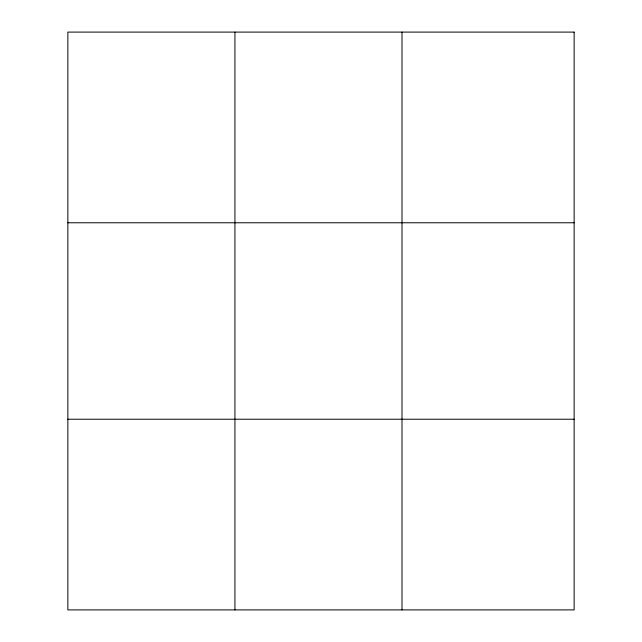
<?xml version="1.0" encoding="UTF-8"?>
<svg xmlns="http://www.w3.org/2000/svg" width="642" height="642" viewBox="0 0 642 642"><rect width="100%" height="100%" fill="white"/><g stroke="black" fill="none" stroke-linecap="round" stroke-linejoin="round"><path stroke-width="0.96" d="M234.932 32.1L234.932 609.9M402.004 32.1L402.004 609.9M67.859 222.774L574.141 222.774M67.859 419.226L574.141 419.226M574.141 32.1L574.141 609.9L67.859 609.9L67.859 32.1L574.141 32.1"/></g></svg>
